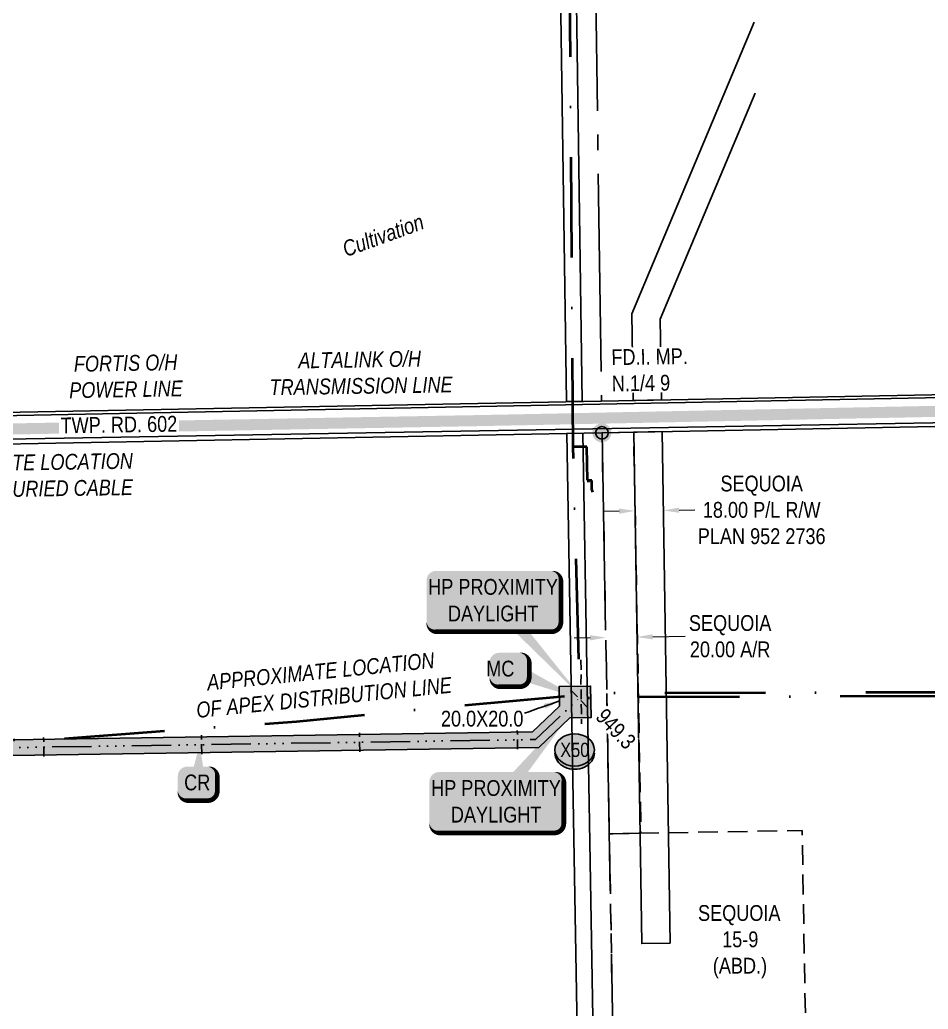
# Model space of a CAD drawing. Extents: x 72365 to 80261, y 6000112 to 6008999.
# Drawn here: x 75431 to 76006, y 6001537 to 6002163 of the extents above; entities that cross this region are included whole.
import ezdxf
from ezdxf.enums import TextEntityAlignment as Align

# ---------------------------------------------------------------- set-up
doc = ezdxf.new("R2010")
doc.units = 0
doc.header["$LTSCALE"] = 5
doc.header["$PDSIZE"] = 2.5
for name, pattern in [('COOP2', [10, 5, -1, 0, -1, 0, -1, 0, -1, 0, -1]), ('DASHDOT', [25.4, 12.7, -6.35, 0, -6.35]), ('foc-ACCESSROAD', [3.75, 2.5, -1.25]), ('foc-QUARTERLINE', [33, 25, -3, 2, -3]), ('foc-TIELINE', [1.875, 1.25, -0.625]), ('UG_PIPE', [1.875, 1.25, -0.625])]:
    doc.linetypes.add(name, pattern=pattern)
doc.layers.get('Defpoints').update_dxf_attribs({"color": 9})
for name, color, linetype in [('AS-PIPE-UG', 44, 'UG_PIPE'), ('AS-POWER', 104, 'foc-POWER'), ('AS-POWER-T', 104, 'Continuous'), ('AS-ROADS', 254, 'Continuous'), ('AS-TELEPHONE', 224, 'foc-TEL'), ('AS-TELEPHONE-T', 224, 'Continuous'), ('C-RW', 13, 'Continuous'), ('F-AR', 190, 'foc-ACCESSROAD'), ('F-RW', 190, 'Continuous'), ('F-WS', 190, 'foc-ACCESSROAD'), ('L-MON', 1, 'Continuous'), ('L-MON-T', 1, 'Continuous'), ('L-QSEC', 8, 'foc-QUARTERLINE'), ('L-ROAD-T', 7, 'Continuous'), ('L-SEC', 7, 'Continuous'), ('P-APEX RECON PAY ITEMS', 240, 'Continuous'), ('P-APEX RECON-10m BUFFER', 51, 'COOP2'), ('P-APEX RECON-URBAN', 30, 'COOP2'), ('P-APEX RECON-WORK AREA', 104, 'Continuous'), ('P-BUFFER-PURPLE', 187, 'foc-TIELINE'), ('P-BUFFER-PURPLE-T', 187, 'Continuous'), ('P-CROSSINGS', 250, 'Continuous')]:
    doc.layers.add(name, color=color, linetype=linetype)
for name, color, linetype, lineweight in [('AS-RECON EXISTING', 151, 'DASHDOT', 40), ('F-AR-T', 190, 'Continuous', 9), ('F-RW-T', 190, 'Continuous', 9), ('F-WS-T', 190, 'Continuous', 9), ('P-APEX RECON-TWS-T', 104, 'Continuous', 9), ('T-TEXT', 48, 'Continuous', 18)]:
    doc.layers.add(name, color=color, linetype=linetype, lineweight=lineweight)
doc.layers.add('AS-RECON EXISTING-T', color=7, linetype='Continuous', true_color=0x7abdff)
doc.styles.add('1.8', font='ARIALN.TTF', dxfattribs={"height": 2})
doc.styles.add('100L', font='ARIALN.TTF', dxfattribs={"height": 2})
doc.styles.add('175L', font='ARIALN.TTF', dxfattribs={"height": 20})
doc.styles.add('80', font='ARIALN.TTF', dxfattribs={"height": 10})
doc.styles.add('80CG', font='ARIALN.TTF', dxfattribs={"height": 10})
doc.styles.add('80L', font='ARIALN.TTF', dxfattribs={"height": 10})
doc.styles.add('80LS', font='ARIALNI.TTF', dxfattribs={"height": 10})
doc.styles.add('Crossing', font='ARIALN.TTF', dxfattribs={"height": 10})
doc.styles.add('foc-LtypeFont', font='ARIALN.TTF', dxfattribs={"height": 7.35})
doc.linetypes.add('foc-POWER', pattern='A,6,-1,["P",foc-LtypeFont,S=0.2,R=0,X=-0.625,Y=-0.75],-1.24,4', length=12.24)
doc.linetypes.add('foc-TEL', pattern='A,2,-1,["T",foc-LtypeFont,S=0.2,R=0,X=-0.425,Y=-0.75],-1.24,8', length=12.24)
doc.dimstyles.new('Compass 5 000', dxfattribs={"dimscale": 5, "dimtxt": 9, "dimasz": 2, "dimexe": 0.2, "dimexo": 0.0625, "dimgap": 0.5, "dimtad": 0, "dimtih": 1, "dimtoh": 1, "dimzin": 0, "dimdsep": 46, "dimtxsty": '80CG', "dimcen": 0.1, "dimse1": 1, "dimse2": 1, "dimclrd": 256, "dimclrt": 256, "dimaunit": 1, "dimadec": 4, "dimazin": 0, "dimtfac": 0.06, "dimtofl": 0, "dimtmove": 0, "dimatfit": 1, "dimfxl": 0.2, "dimtolj": 1, "dimtzin": 0, "dimlwd": -1, "dimarcsym": 0})

# ---------------------------------------------------------------- blocks, each defined once
blk = doc.blocks.new('*D379')
at = {"layer": 'Defpoints', "color": 0, "transparency": 16777216}
for p in [(75819.82, 6001860.98), (75837.81, 6001861.27), (75837.95, 6001852.37)]:
    blk.add_point(p, dxfattribs=at)
at = {"layer": 'F-RW-T', "transparency": 16777216}
for p, q in [((75809.96, 6001851.93), (75799.97, 6001851.77)), ((75847.94, 6001852.52), (75857.94, 6001852.68))]:
    blk.add_line(p, q, dxfattribs=at)
for points in [[(75809.94, 6001853.59), (75809.99, 6001850.26), (75819.96, 6001852.08)], [(75847.92, 6001854.19), (75847.97, 6001850.86), (75837.95, 6001852.37)]]:
    blk.add_solid(points, dxfattribs=at)
at = {"layer": 'F-RW-T', "transparency": 16777216, "insert": (75900.17, 6001852.68), "char_height": 10, "attachment_point": 5, "style": '80CG'}
blk.add_mtext('\\A1;SEQUOIA\\P18.00 P/L R/W\\PPLAN 952 2736', dxfattribs=at)
blk = doc.blocks.new('*D385')
at = {"layer": 'Defpoints', "color": 0, "transparency": 16777216}
for p in [(75821.22, 6001772.24), (75801.72, 6001761.24), (75821.39, 6001761.55)]:
    blk.add_point(p, dxfattribs=at)
at = {"layer": 'F-AR-T', "transparency": 16777216}
for p, q in [((75791.55, 6001771.77), (75781.55, 6001771.61)), ((75831.22, 6001772.39), (75851.86, 6001772.72))]:
    blk.add_line(p, q, dxfattribs=at)
for points in [[(75791.52, 6001773.44), (75791.58, 6001770.1), (75801.55, 6001771.93)], [(75831.19, 6001774.06), (75831.24, 6001770.73), (75821.22, 6001772.24)]]:
    blk.add_solid(points, dxfattribs=at)
at = {"layer": 'F-AR-T', "transparency": 16777216, "insert": (75880.21, 6001772.72), "char_height": 10, "attachment_point": 5, "style": '80CG'}
blk.add_mtext('\\A1;SEQUOIA\\P20.00 A/R', dxfattribs=at)
blk = doc.blocks.new('fdia')
at = {"color": 255, "const_width": 1}
blk.add_lwpolyline([(-0.5, 0, 1), (0.5, 0, 1)], format="xyb", close=True, dxfattribs=at)
blk = doc.blocks.new('Fdiaa')
blk.add_blockref('fdia', (0, 0))
blk = doc.blocks.new('fdib')
at = {"color": 1, "const_width": 1.6}
blk.add_lwpolyline([(-0.4, 0, 1), (0.4, 0, 1)], format="xyb", close=True, dxfattribs=at)
at = {"color": 1}
blk.add_circle((0, 0), 0.8, dxfattribs=at)
blk = doc.blocks.new('Fdibb')
blk.add_blockref('fdib', (0, 0))
blk = doc.blocks.new('fdicc')
for name in ['Fdibb', 'Fdiaa']:
    blk.add_blockref(name, (0, 0))
blk = doc.blocks.new('FDI')
blk.add_blockref('fdicc', (0, 0))
blk = doc.blocks.new('*U1052')
at = {"true_color": 0xffffa8}
h = blk.add_hatch(color=51, dxfattribs=at)
edge = h.paths.add_edge_path()
edge.add_line((-36.5, -20), (36.5, -20))
edge.add_arc((36.5, -14), 6, 270, 360)
edge.add_line((42.5, -14), (42.5, 12.5))
edge.add_arc((36.5, 12.5), 6, 0, 90)
edge.add_line((36.5, 18.5), (-36.5, 18.5))
edge.add_arc((-36.5, 12.5), 6, 90, 180)
edge.add_line((-42.5, 12.5), (-42.5, -14))
edge.add_arc((-36.5, -14), 6, 180, 270)
at = {"color": 240, "flags": 128}
blk.add_lwpolyline([(-36.5, -20, 3, 3, 0), (36.5, -20, 3, 3, 0.414214), (42.5, -14, 3, 3, 0), (42.5, 12.5, 3, 0, 0.414214), (36.5, 18.5, 0, 0, 0), (-36.5, 18.5, 0, 0, 0.414214), (-42.5, 12.5, 0, 0, 0), (-42.5, -14, 0, 3, 0.414214)], format="xyseb", close=True, dxfattribs=at)
for points in [[(55.11, -60.78, 0, 10, 0), (0, 0, 5, 5, 0)], [(5.45, -7.08, 0, 10, 0), (0, 0, 5, 5, 0)]]:
    blk.add_lwpolyline(points, format="xyseb", dxfattribs=at)
at = {"color": 4, "style": '80'}
blk.add_attdef('OTHER_001', (-14.7, -5), '', height=10, dxfattribs=at)
blk = doc.blocks.new('*U1053')
at = {"true_color": 0xffffa8}
h = blk.add_hatch(color=51, dxfattribs=at)
edge = h.paths.add_edge_path()
edge.add_line((-36.5, -20), (36.5, -20))
edge.add_arc((36.5, -14), 6, 270, 360)
edge.add_line((42.5, -14), (42.5, 12.5))
edge.add_arc((36.5, 12.5), 6, 0, 90)
edge.add_line((36.5, 18.5), (-36.5, 18.5))
edge.add_arc((-36.5, 12.5), 6, 90, 180)
edge.add_line((-42.5, 12.5), (-42.5, -14))
edge.add_arc((-36.5, -14), 6, 180, 270)
at = {"color": 240, "flags": 128}
for points in [[(53.26, 64.29, 0, 10, 0), (0, 0, 5, 5, 0)], [(5.45, -7.08, 0, 10, 0), (0, 0, 5, 5, 0)]]:
    blk.add_lwpolyline(points, format="xyseb", dxfattribs=at)
blk.add_lwpolyline([(-36.5, -20, 3, 3, 0), (36.5, -20, 3, 3, 0.414214), (42.5, -14, 3, 3, 0), (42.5, 12.5, 3, 0, 0.414214), (36.5, 18.5, 0, 0, 0), (-36.5, 18.5, 0, 0, 0.414214), (-42.5, 12.5, 0, 0, 0), (-42.5, -14, 0, 3, 0.414214)], format="xyseb", close=True, dxfattribs=at)
at = {"color": 4, "style": '80'}
blk.add_attdef('OTHER_001', (-14.7, -5), '', height=10, dxfattribs=at)
blk = doc.blocks.new('*U1054')
at = {"true_color": 0xffffa8}
h = blk.add_hatch(color=51, dxfattribs=at)
edge = h.paths.add_edge_path()
edge.add_line((-6.5, -11.5), (6.5, -11.5))
edge.add_arc((6.5, -5.5), 6, 270, 360)
edge.add_line((12.5, -5.5), (12.5, 4))
edge.add_arc((6.5, 4), 6, 0, 90)
edge.add_line((6.5, 10), (-6.5, 10))
edge.add_arc((-6.5, 4), 6, 90, 180)
edge.add_line((-12.5, 4), (-12.5, -5.5))
edge.add_arc((-6.5, -5.5), 6, 180, 270)
at = {"color": 240, "flags": 128}
blk.add_lwpolyline([(-6.5, -11.5, 3, 3, 0), (6.5, -11.5, 3, 3, 0.414214), (12.5, -5.5, 3, 3, 0), (12.5, 4, 3, 0, 0.414214), (6.5, 10, 0, 0, 0), (-6.5, 10, 0, 0, 0.414214), (-12.5, 4, 0, 0, 0), (-12.5, -5.5, 0, 3, 0.414214)], format="xyseb", close=True, dxfattribs=at)
for points in [[(43.86, -18.75, 0, 10, 0), (0, 0, 5, 5, 0)], [(5.45, -7.08, 0, 10, 0), (0, 0, 5, 5, 0)]]:
    blk.add_lwpolyline(points, format="xyseb", dxfattribs=at)
at = {"color": 4, "style": '80'}
blk.add_attdef('OTHER_001', (-14.7, -5), '', height=10, dxfattribs=at)
blk = doc.blocks.new('*U1055')
at = {"true_color": 0xffffa8}
h = blk.add_hatch(color=51, dxfattribs=at)
edge = h.paths.add_edge_path()
edge.add_line((-6.5, -11.5), (6.5, -11.5))
edge.add_arc((6.5, -5.5), 6, 270, 360)
edge.add_line((12.5, -5.5), (12.5, 4))
edge.add_arc((6.5, 4), 6, 0, 90)
edge.add_line((6.5, 10), (-6.5, 10))
edge.add_arc((-6.5, 4), 6, 90, 180)
edge.add_line((-12.5, 4), (-12.5, -5.5))
edge.add_arc((-6.5, -5.5), 6, 180, 270)
at = {"color": 240, "flags": 128}
for points in [[(1.44, 24.19, 0, 10, 0), (0, 0, 5, 5, 0)], [(5.45, -7.08, 0, 10, 0), (0, 0, 5, 5, 0)]]:
    blk.add_lwpolyline(points, format="xyseb", dxfattribs=at)
blk.add_lwpolyline([(-6.5, -11.5, 3, 3, 0), (6.5, -11.5, 3, 3, 0.414214), (12.5, -5.5, 3, 3, 0), (12.5, 4, 3, 0, 0.414214), (6.5, 10, 0, 0, 0), (-6.5, 10, 0, 0, 0.414214), (-12.5, 4, 0, 0, 0), (-12.5, -5.5, 0, 3, 0.414214)], format="xyseb", close=True, dxfattribs=at)
at = {"color": 4, "style": '80'}
blk.add_attdef('OTHER_001', (-14.7, -5), '', height=10, dxfattribs=at)
blk = doc.blocks.new('xing2')
h = blk.add_hatch(color=50)
h.dxf.hatch_style = 1
edge = h.paths.add_edge_path()
edge.add_ellipse((0, 0), major_axis=(-12.5, 0), ratio=0.816297, start_angle=0, end_angle=360)
h = blk.add_hatch(color=250)
h.dxf.hatch_style = 1
edge = h.paths.add_edge_path()
edge.add_ellipse((0, -2.05), major_axis=(-12.5, 0), ratio=0.816297, start_angle=0, end_angle=180)
edge.add_line((12.5, -2.05), (12.5, 0))
edge.add_ellipse((0, 0), major_axis=(-12.5, 0), ratio=0.816297, start_angle=0, end_angle=180, ccw=False)
edge.add_line((-12.5, 0), (-12.5, -2.05))
at = {"color": 250}
blk.add_ellipse((0, 0), major_axis=(-12.5, 0), ratio=0.816297, dxfattribs=at)
blk.add_ellipse((0, -2.05), major_axis=(-12.5, 0), ratio=0.816297, start_param=0, end_param=3.141593, dxfattribs=at)
at = {"color": 250, "style": 'Crossing'}
blk.add_attdef('CROSSING', text='', height=9, dxfattribs=at).set_placement((0.09, 0.02), align=Align.MIDDLE_CENTER)
at = {"color": 250, "style": 'Crossing', "flags": 1}
for tag, p in [('OWNER', (0.09, -12.49)), ('DESCRIPTION', (0.09, -25.77)), ('LOCATION', (0.09, -39.3)), ('DWG_REF', (0.09, -52.84))]:
    blk.add_attdef(tag, text='', height=9, dxfattribs=at).set_placement(p, align=Align.MIDDLE_CENTER)

msp = doc.modelspace()

# ---------------------------------------------------------------- hatches: boundary and pattern name
at = {"layer": 'P-APEX RECON-10m BUFFER'}
h = msp.add_hatch(color=256, dxfattribs=at)
h.dxf.hatch_style = 1
h.paths.add_polyline_path([(75283.933, 6001710.061), (75283.724, 6001716.019), (75280.209, 6001720.075), (75287.759, 6001726.619), (75293.586, 6001719.897), (75293.926, 6001710.215), (75296.446, 6001710.254), (75296.273, 6001724.744), (75335.85, 6001786.885), (75332.989, 6001873.288), (75268.219, 6001874.859), (75261.515, 6001891.273), (75266.87, 6001891.375), (75271.608, 6001879.774), (75337.826, 6001878.168), (75340.895, 6001785.505), (75301.286, 6001723.315), (75301.501, 6001705.335), (75755.114, 6001712.327), (75772.158, 6001728.517), (75771.955, 6001740.891), (75791.936, 6001741.22), (75792.264, 6001721.239), (75778.771, 6001721.017), (75759.167, 6001702.397), (75301.349, 6001695.34), (75301.426, 6001690.345), (75281.445, 6001690.037), (75281.368, 6001695.032), (75229.925, 6001694.239), (75230.002, 6001689.244), (75225.067, 6001689.168), (75242.039, 6001073.632), (75168.437, 6001013.735), (75172.336, 6000811.5), (75162.345, 6000811.34), (75158.353, 6001018.411), (75231.916, 6001078.275), (75215.076, 6001689.014), (75210.021, 6001688.936), (75209.944, 6001693.931), (75143.036, 6001692.9), (75137.77, 6001851.575), (75132.777, 6001851.409), (75132.114, 6001871.381), (75137.107, 6001871.547), (75136.748, 6001882.374), (75094.119, 6001882.339), (75091.388, 6001888.038), (75096.878, 6001888.142), (75097.264, 6001887.337), (75136.582, 6001887.37), (75136.531, 6001888.896), (75146.522, 6001889.086), (75147.093, 6001871.878), (75152.086, 6001872.044), (75152.749, 6001852.072), (75147.756, 6001851.906), (75152.697, 6001703.042), (75209.79, 6001703.922), (75209.713, 6001708.917), (75229.694, 6001709.225), (75229.771, 6001704.23), (75281.214, 6001705.023), (75281.137, 6001710.018)])

# ---------------------------------------------------------------- linework, layer by layer
at = {"layer": 'AS-PIPE-UG', "flags": 128}
msp.add_lwpolyline([(75785.653, 6001757.817), (75785.899, 6001750.585), (75785.832, 6001742.874), (75785.959, 6001731.954), (75786.062, 6001725.385), (75786.094, 6001717.287)], dxfattribs=at)
at = {"layer": 'AS-RECON EXISTING', "flags": 128}
for points in [[(75790.685, 6001870.348), (75790.676, 6001870.848), (75790.668, 6001871.306), (75790.663, 6001871.625), (75789.889, 6001871.62), (75789.531, 6001892.569), (75780.716, 6001892.557)], [(75793.406, 6001863.848), (75792.705, 6001865.759), (75792.605, 6001871.323), (75790.668, 6001871.306)]]:
    msp.add_lwpolyline(points, dxfattribs=at)
at = {"layer": 'AS-ROADS', "const_width": 7, "flags": 128}
msp.add_lwpolyline([(78361.593, 6001949.679), (77440.507, 6001937.551), (76616.357, 6001927.393), (75726.399, 6001909.333), (74682.957, 6001890.643), (73345.368, 6001870.983), (72430.766, 6001854.565)], dxfattribs=at)
at = {"layer": 'C-RW', "flags": 128}
for points in [[(75688.838, 6002723.523), (75766.638, 6002614.245), (75776.668, 6001921.235), (75786.667, 6001921.426), (75776.585, 6002617.506), (75700.951, 6002723.742)], [(75191.513, 6000281.797), (75162.82, 6000346.166), (75426.802, 6000350.94), (75427.585, 6000307.98), (75803.769, 6000314.784), (75790.695, 6001096.703), (75776.948, 6001901.138), (75786.945, 6001901.328), (75800.642, 6001099.545), (75813.927, 6000304.973), (75417.774, 6000297.807), (75416.991, 6000340.768), (75178.094, 6000336.447), (75202.367, 6000281.992)]]:
    msp.add_lwpolyline(points, close=True, dxfattribs=at)
at = {"layer": 'F-AR', "flags": 128}
msp.add_lwpolyline([(75799.204, 6001901.562), (75803.75, 6001647.673), (75823.747, 6001648.031), (75819.2, 6001901.943)], close=True, dxfattribs=at)
at = {"layer": 'F-RW', "flags": 128}
msp.add_lwpolyline([(75896.042, 6002116.581), (75836.036, 6001973.381), (75836.843, 6001922.384), (75818.861, 6001922.041), (75817.993, 6001976.86), (75895.376, 6002161.529)], dxfattribs=at)
msp.add_lwpolyline([(75842.247, 6001578.454), (75837.161, 6001902.286), (75819.179, 6001901.944), (75823.403, 6001633.208), (75824.264, 6001578.171)], close=True, dxfattribs=at)
at = {"layer": 'F-WS', "flags": 128}
msp.add_lwpolyline([(75803.75, 6001647.673), (75925.73, 6001649.857), (75927.915, 6001527.876), (75805.934, 6001525.692)], close=True, dxfattribs=at)
at = {"layer": 'L-QSEC', "flags": 128}
for points in [[(75787.093, 6002725.324), (75798.908, 6001921.66)], [(75799.204, 6001901.562), (75813.608, 6001097.121)]]:
    msp.add_lwpolyline(points, dxfattribs=at)
at = {"layer": 'L-SEC', "flags": 128}
for points in [[(75798.687, 6001921.597), (76492.304, 6001934.87)], [(75899.5, 6001903.388), (76605.29, 6001916.925)], [(75799.066, 6001901.496), (75899.5, 6001903.388)]]:
    msp.add_lwpolyline(points, dxfattribs=at)
at = {"layer": 'P-APEX RECON-WORK AREA', "flags": 128}
msp.add_lwpolyline([(75301.501, 6001705.335), (75755.114, 6001712.327), (75772.158, 6001728.517), (75771.955, 6001740.891), (75791.936, 6001741.22), (75792.264, 6001721.239), (75778.771, 6001721.017), (75759.167, 6001702.397), (75301.349, 6001695.34)], dxfattribs=at)
at = {"layer": 'P-BUFFER-PURPLE'}
for p, q in [((75790.007, 6001727.555), (75778.997, 6001739.146)), ((75446.008, 6001696.571), (75445.823, 6001708.559)), ((75545.913, 6001698.11), (75545.728, 6001710.099)), ((75645.818, 6001699.65), (75645.633, 6001711.639)), ((75745.723, 6001701.19), (75745.538, 6001713.179))]:
    msp.add_line(p, q, dxfattribs=at)

# ---------------------------------------------------------------- block references
at = {"layer": 'L-MON', "color": 5, "xscale": 4.99999999999995, "yscale": 4.99999999999995, "zscale": 4.99999999999995}
for p in [(75799.056, 6001901.496), (75799.066, 6001901.496)]:
    msp.add_blockref('FDI', p, dxfattribs=at)
at = {"layer": 'P-APEX RECON PAY ITEMS'}
msp.add_blockref('*U1054', (75740.575, 6001752.276), dxfattribs=at).add_auto_attribs({'OTHER_001': 'MC'})
ref = msp.add_blockref('*U1055', (75543.203, 6001680.223), dxfattribs=at)
ref.add_attrib('OTHER_001', 'CR', (75534.741, 6001675.219), dxfattribs={"layer": '0', "color": 4, "height": 10, "style": '80'})

# ---------------------------------------------------------------- texts
at = {"layer": 'AS-POWER-T', "insert": (75461.248, 6001950.018), "char_height": 9.99168, "attachment_point": 1, "rotation": 1.041538, "style": '175L'}
msp.add_mtext_dynamic_manual_height_columns('\\pi3.6072;{\\fArial Narrow|b0|i1|c0|p34;FORTIS O/H\\P\\pi0.35616;POWER LINE}', width=72.5352, gutter_width=100, heights=[0], dxfattribs=at)
at = {"layer": 'AS-RECON EXISTING-T', "insert": (75531.693, 6001746.672), "char_height": 10, "attachment_point": 1, "rotation": 5.677642, "style": '100L'}
msp.add_mtext_dynamic_manual_height_columns('\\pi17.113;{\\fArial Narrow|b0|i1|c0|p34;APPROXIMATE LOCATION\\P\\pi8.655;OF APEX DISTRIBUTION LINE}', width=179.08357, gutter_width=50, heights=[0], dxfattribs=at)
at = {"layer": 'AS-TELEPHONE-T', "insert": (75357.695, 6001886.598), "char_height": 10, "attachment_point": 1, "rotation": 0.872958, "style": '100L'}
msp.add_mtext_dynamic_manual_height_columns('\\pi0.05;{\\fArial Narrow|b0|i1|c0|p34;APPROXIMATE LOCATION\\P\\pi1.1414;OF TELUS BURIED CABLE}', width=144.95675, gutter_width=50, heights=[0], dxfattribs=at)
at = {"layer": 'F-WS-T', "insert": (75859.58, 6001602.573), "char_height": 10, "attachment_point": 1, "style": '100L'}
msp.add_mtext_dynamic_manual_height_columns('\\pi0.30921;SEQUOIA\\P\\pi15.575;15-9\\P\\pi9.6782;(ABD.)', width=52.33056, gutter_width=50, heights=[0], dxfattribs=at)
at = {"layer": 'P-APEX RECON-TWS-T', "insert": (75697.225, 6001725.603), "char_height": 9.9917, "attachment_point": 1, "style": '80L'}
msp.add_mtext_dynamic_manual_height_columns('20.0X20.0', width=10.35424, gutter_width=50, heights=[0], dxfattribs=at)
at = {"layer": 'T-TEXT', "style": '80LS'}
msp.add_text('Cultivation', height=9.99168, rotation=20, dxfattribs=at).set_placement((75660.613, 6002026.514), align=Align.MIDDLE_CENTER)

# ---------------------------------------------------------------- dimensions: what is measured, and where the dimension line sits
at = {"layer": 'F-AR-T'}
dim = msp.add_linear_dim(base=(75821.218, 6001772.237), p1=(75801.717, 6001761.237), p2=(75821.386, 6001761.547), angle=0.900502, text='SEQUOIA\\P20.00 A/R', dimstyle='Compass 5 000', dxfattribs=at)
dim.commit()
dim.dimension.update_dxf_attribs({"geometry": '*D385', "text_midpoint": (75880.214, 6001772.718), "dimtype": 161})
at = {"layer": 'F-RW-T'}
dim = msp.add_aligned_dim(p1=(75819.823, 6001860.985), p2=(75837.805, 6001861.267), distance=-8.903, text='SEQUOIA\\P18.00 P/L R/W\\PPLAN 952 2736', dimstyle='Compass 5 000', dxfattribs=at)
dim.commit()
dim.dimension.update_dxf_attribs({"geometry": '*D379', "text_midpoint": (75900.173, 6001852.679)})

# ---------------------------------------------------------------- leaders
at = {"layer": 'P-APEX RECON-TWS-T', "path_type": 1}
msp.add_leader([(75772.206, 6001731.803), (75750.126, 6001723.997)], dimstyle='Compass 5 000', override={"dimgap": 0.5, "dimtad": 0}, dxfattribs=at)

# ---------------------------------------------------------------- next in the draw order: texts
at = {"layer": 'L-ROAD-T', "insert": (75493.392, 6001911.714), "char_height": 10, "width": 73.99175, "attachment_point": 2, "rotation": 0.900501, "style": '80L', "bg_fill": 3, "box_fill_scale": 1.1, "bg_fill_color": 256, "bg_fill_transparency": 0}
msp.add_mtext('TWP. RD. 602', dxfattribs=at)

# ---------------------------------------------------------------- next in the draw order: linework, layer by layer
at = {"layer": 'AS-POWER', "flags": 128}
msp.add_lwpolyline([(73353.11, 6002005.063), (73365.997, 6002002.758), (73369.655, 6002002.658), (73369.642, 6002006.265), (73369.603, 6002021.003), (73429.254, 6002021.789), (73428.052, 6001957.015), (73429.341, 6001896.254), (73440.745, 6001881.311), (73470.999, 6001881.617), (73529.407, 6001881.619), (73544.331, 6001881.981), (73713.827, 6001883.778), (73900.593, 6001887.884), (74077.963, 6001890.823), (74258.684, 6001893.815), (74437.273, 6001896.774), (74621.957, 6001899.832), (74805.118, 6001902.864), (74997.262, 6001904.201), (75094.691, 6001907.228), (75157.325, 6001907.098), (76730.579, 6001937.765), (76896.029, 6001939.893), (77572.642, 6001948.512), (78361.451, 6001958.931)], dxfattribs=at)
at = {"layer": 'AS-RECON EXISTING', "flags": 128}
for points in [[(75037.791, 6004656.753), (75040.969, 6004656.433), (75045.915, 6004655.772), (75049.394, 6004654.346), (75052.064, 6004650.57), (75053.426, 6004637.725), (75033.395, 6004591.678), (75031.392, 6004570.51), (75029.931, 6004515.157), (75042.224, 6004425.428), (75088.285, 6004323.543), (75194.619, 6003946.248), (75213.404, 6003887.596), (75223.371, 6003817.787), (75207.409, 6003720.82), (75206.511, 6003689.287), (75204.954, 6003670.162), (75202.637, 6003617.763), (75200.895, 6003491.251), (75201.913, 6003456.145), (75201.915, 6003448.954), (75201.926, 6003448.885), (75203.939, 6003388.84), (75218.217, 6003217.565), (75234.47, 6003185.573), (75239.194, 6003181.095), (75292.631, 6003124.99), (75301.02, 6003116.237), (75335.77, 6003081.164), (75340.011, 6003076.747), (75319.285, 6003058.924), (75293.559, 6003035.852), (75256.369, 6003005.581), (75249.573, 6002987.773), (75247.996, 6002982.485), (75237.135, 6002910.379), (75227.075, 6002831.615), (75214.959, 6002751.432), (75211.709, 6002721.577), (75209.811, 6002708.389), (75206.029, 6002695.343), (75160.049, 6002512.361), (75098.871, 6002268.897), (75101.117, 6001963.088), (75102.699, 6001913.42), (75104.455, 6001837.202), (75106.635, 6001761.87), (75111.085, 6001725.137), (75116.811, 6001720.095), (75124.566, 6001719.723), (75147.124, 6001719.523), (75240.243, 6001715.044), (75288.052, 6001716.599), (75343.524, 6001708.949), (75397.031, 6001707.43), (75444.732, 6001706.98), (75525.283, 6001713.2), (75605.869, 6001718.727), (75698.222, 6001727.909), (75798.038, 6001736.882), (76595.29, 6001738.909), (76595.409, 6001738.918), (76595.528, 6001738.906), (76595.643, 6001738.873), (76595.75, 6001738.822), (76595.848, 6001738.753), (76595.932, 6001738.668), (76596, 6001738.57), (76596.051, 6001738.462), (76596.082, 6001738.347), (76596.093, 6001738.228), (76596.104, 6001736.818), (76595.885, 6001735.77)], [(75215, 6002694.777), (75390.186, 6002683.739), (75729.191, 6002690.093), (75775.385, 6002626.924), (75776.143, 6002522.507), (75780.716, 6001892.557), (75784.551, 6001750.388), (75784.025, 6001733.396), (75798.814, 6001734.395), (76593.506, 6001736.456), (76595.885, 6001735.77), (76598.865, 6001734.618), (76604.677, 6001733.192), (76640.957, 6001733.545), (76679.788, 6001733.92), (76690.576, 6001733.503), (76753.3, 6001733.557), (76776.376, 6001734.218), (76802.867, 6001734.285), (76826.946, 6001733.809), (76854.448, 6001733.594), (76861.768, 6001733.765), (76861.785, 6001732.13), (76893.054, 6001595.156), (76891.725, 6001439.044), (76877.66, 6001439.394), (76756.595, 6001438.786), (76741.289, 6001440.045), (76732.847, 6001439.81), (76719.925, 6001440.025), (76689.819, 6001440.287), (76684.465, 6001440.335), (76682.569, 6001440.579), (76680.702, 6001441.344), (76676.691, 6001445.747), (76673.972, 6001448.958), (76672.08, 6001450.278)]]:
    msp.add_lwpolyline(points, dxfattribs=at)
at = {"layer": 'AS-TELEPHONE', "flags": 128}
msp.add_lwpolyline([(73336.098, 6001861.043), (74904.552, 6001886.328), (74936.126, 6001887.221), (75117.625, 6001891.831), (75159.772, 6001892.833), (76761.381, 6001921.193), (76833.762, 6001922.311), (77695.436, 6001933.062), (77781.664, 6001934.523), (78361.7, 6001942.692)], dxfattribs=at)
at = {"layer": 'L-SEC', "flags": 128}
for points in [[(74996.189, 6001906.334), (75798.684, 6001921.596)], [(74996.511, 6001886.233), (75799.066, 6001901.496)]]:
    msp.add_lwpolyline(points, dxfattribs=at)
at = {"layer": 'P-APEX RECON-URBAN', "flags": 128}
msp.add_lwpolyline([(75148.4, 6001997.533), (75140.415, 6001979.723), (75139.62, 6001946.453), (75147.867, 6001697.971), (75757.141, 6001707.362), (75784.502, 6001733.35)], dxfattribs=at)

# ---------------------------------------------------------------- next in the draw order: texts
at = {"layer": 'AS-POWER-T', "insert": (75581.378, 6001951.865), "char_height": 10, "attachment_point": 1, "rotation": 0.900501, "style": '100L', "bg_fill": 2}
msp.add_mtext_dynamic_manual_height_columns('\\pi25.487;{\\fArial Narrow|b0|i1|c0|p34;ALTALINK O/H\\P\\pi7.042;TRANSMISSION LINE}', width=129.00892, gutter_width=50, heights=[0], dxfattribs=at)
at = {"layer": 'L-MON-T', "insert": (75804.982, 6001954.335), "char_height": 10, "attachment_point": 1, "rotation": 0.908737, "style": '1.8', "bg_fill": 3, "box_fill_scale": 1.1, "bg_fill_color": 256, "bg_fill_transparency": 0}
msp.add_mtext_dynamic_manual_height_columns('FD.I. MP.\\PN.1/4 9', width=49.44536, gutter_width=10, heights=[0], dxfattribs=at)
at = {"layer": 'P-BUFFER-PURPLE-T', "insert": (75811.568, 6001717.643), "char_height": 9.9917, "width": 27.12584, "attachment_point": 2, "rotation": 313.526086, "style": '100L', "bg_fill": 3, "box_fill_scale": 1.1, "bg_fill_color": 256, "bg_fill_transparency": 0}
msp.add_mtext('949.3', dxfattribs=at)

# ---------------------------------------------------------------- next in the draw order: block references
at = {"layer": 'P-APEX RECON PAY ITEMS'}
ref = msp.add_blockref('*U1052', (75730.62, 6001795.582), dxfattribs=at)
ref.add_attrib('OTHER_001', 'HP PROXIMITY', (75689.171, 6001799.001), dxfattribs={"layer": '0', "color": 4, "height": 10, "style": '80'})
ref.add_attrib('OTHER_002', 'DAYLIGHT', (75701.654, 6001782.157), dxfattribs={"layer": '0', "color": 4, "height": 10, "style": '80'})
ref = msp.add_blockref('*U1053', (75732.47, 6001668.268), dxfattribs=at)
ref.add_attrib('OTHER_001', 'HP PROXIMITY', (75691.02, 6001671.687), dxfattribs={"layer": '0', "color": 4, "height": 10, "style": '80'})
ref.add_attrib('OTHER_002', 'DAYLIGHT', (75703.503, 6001654.843), dxfattribs={"layer": '0', "color": 4, "height": 10, "style": '80'})
at = {"layer": 'P-CROSSINGS'}
msp.add_blockref('xing2', (75781.818, 6001700.818), dxfattribs=at).add_auto_attribs({'CROSSING': 'X50'})

doc.saveas('drawing.dxf')
